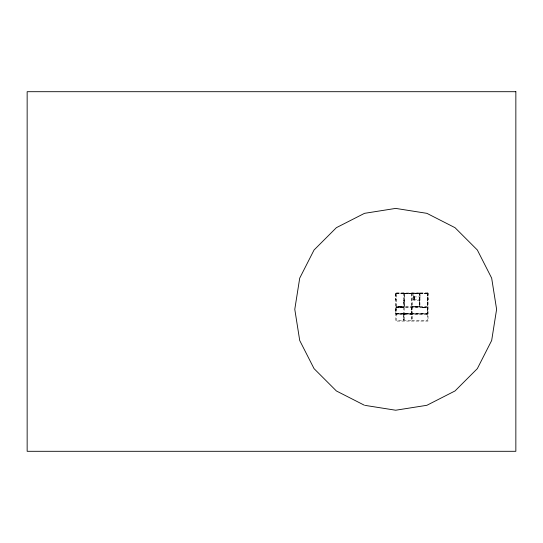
<?xml version="1.0" encoding="UTF-8"?>
<svg xmlns="http://www.w3.org/2000/svg" width="543" height="543" viewBox="0 0 543 543"><rect width="100%" height="100%" fill="white"/><g stroke="black" fill="none" stroke-linecap="round" stroke-linejoin="round"><path stroke-width="0.41" stroke-dasharray="2.71 2.04" d="M404.325 293.872L404.732 293.458L413.827 293.458M411.73 307.345L412.137 306.931L419.359 306.931L419.943 306.266M411.73 313.27L411.065 313.942L396.512 313.942L395.895 313.521L396.112 307.345L404.026 306.951L404.06 293.858L404.725 293.193M404.325 293.593L404.236 307.134L396.526 307.474C395.385 307.705 395.311 313.359 396.526 313.671L411.261 313.616L411.553 306.999L419.515 306.578L419.671 300.503M413.78 296.783L414.608 296.763L414.655 299.498L413.827 299.519L413.78 296.783L414.187 296.783L414.187 299.512L413.78 299.519M396.336 293.159L419.535 293.193M427.484 293.193L420.078 293.193L419.943 299.79M395.711 293.329L395.711 299.79M419.943 293.329L427.484 293.329M428.02 293.329L428.02 299.79M396.383 293.458L403.924 293.206M420.078 293.458L427.484 293.458M395.575 293.593L428.155 293.593M403.788 293.648L419.488 293.648L419.488 307.066M419.406 294.136L420.078 294.136M413.78 296.919L419.488 296.919M413.78 299.383L419.488 299.383M395.575 299.526L396.247 299.526M419.406 299.526L420.078 299.526M427.484 299.526L428.155 299.526M403.72 300.286L404.128 300.286M403.72 300.422L404.128 300.422M419.943 300.503L413.827 300.503L413.827 293.057M403.72 302.885L404.128 302.885M403.72 303.021L404.128 303.021M419.943 306.476L411.275 306.476L411.275 314.071M396.247 306.53L427.484 306.53L427.484 292.921M398.562 306.659L401.297 306.659M398.698 306.741L401.162 306.741M398.698 306.863L401.162 306.863M395.711 307.066L428.02 307.066M422.841 307.277L425.305 307.277M422.841 307.392L425.305 307.392M422.705 307.481L425.44 307.481M396.247 307.609L411.329 307.609L411.329 320.54L396.247 320.54L396.247 292.921M395.711 307.657L404.515 307.657L404.515 293.057M395.711 313.487L411.865 313.487M396.247 313.535L428.02 313.535M411.865 313.671L427.484 313.671M411.865 313.942L427.484 313.942M395.711 314.071L428.02 314.071M403.788 314.343L403.788 320.275M403.653 314.614L404.325 314.614M403.653 320.003L404.325 320.003M411.865 320.54L427.484 320.54L427.484 307.609L412.402 307.609L412.402 320.54M427.884 293.057L427.884 314.071M427.748 293.057L420.214 293.057M427.612 293.593L427.612 313.535M427.348 293.057L427.348 314.071M427.185 314.071L412.673 314.071M426.941 313.535L426.941 314.207M425.44 307.066L425.44 307.609M425.305 307.066L425.305 307.481M422.841 307.066L422.841 307.481M422.705 307.066L422.705 307.609M420.479 292.921L420.479 293.593M419.943 293.057L419.943 307.066M419.671 293.057L412.137 293.057M419.406 292.921L419.406 306.53M414.105 296.919L414.105 299.383M413.983 296.919L413.983 299.383M412.945 313.535L412.945 314.207M412.402 292.921L412.402 306.53M411.865 293.057L411.865 321.083M411.73 307.066L411.73 314.071M411.329 293.593L411.329 306.53M411.207 293.057L411.207 293.593M411.058 314.071L396.519 314.071M410.786 313.535L410.786 314.207M404.325 307.609L404.325 320.54M403.924 300.422L403.924 302.885M403.924 307.066L403.924 307.657M403.924 314.614L403.924 320.003M403.788 293.057L403.788 321.083M403.517 293.057L395.983 293.057M403.252 292.921L403.252 293.593M401.297 306.53L401.297 307.066L398.562 307.019L398.562 306.53M401.162 306.659L401.162 307.066M398.698 306.659L398.698 307.066M396.79 313.535L396.79 314.207M396.438 293.057L396.438 293.593M395.983 293.593L395.983 307.066M395.141 309.171C395.84 311.356 396.845 307.623 395.141 309.171M428.02 293.057L395.711 293.057L395.711 321.083L428.02 321.083L428.02 293.057"/><path stroke-width="0.81" d="M365.33 405.424L395.691 410.23L426.879 405.295L455.007 390.96L477.338 368.636L491.666 340.502L496.607 309.313L491.666 278.131L477.338 249.997L455.007 227.673L426.879 213.338L395.691 208.403L364.509 213.338L336.375 227.673L314.051 249.997L299.716 278.131L294.781 309.313L299.716 340.502L314.051 368.636L336.375 390.96L364.509 405.295M515.85 91.699L27.15 91.699L27.15 451.301L515.85 451.301L515.85 91.699"/></g></svg>
